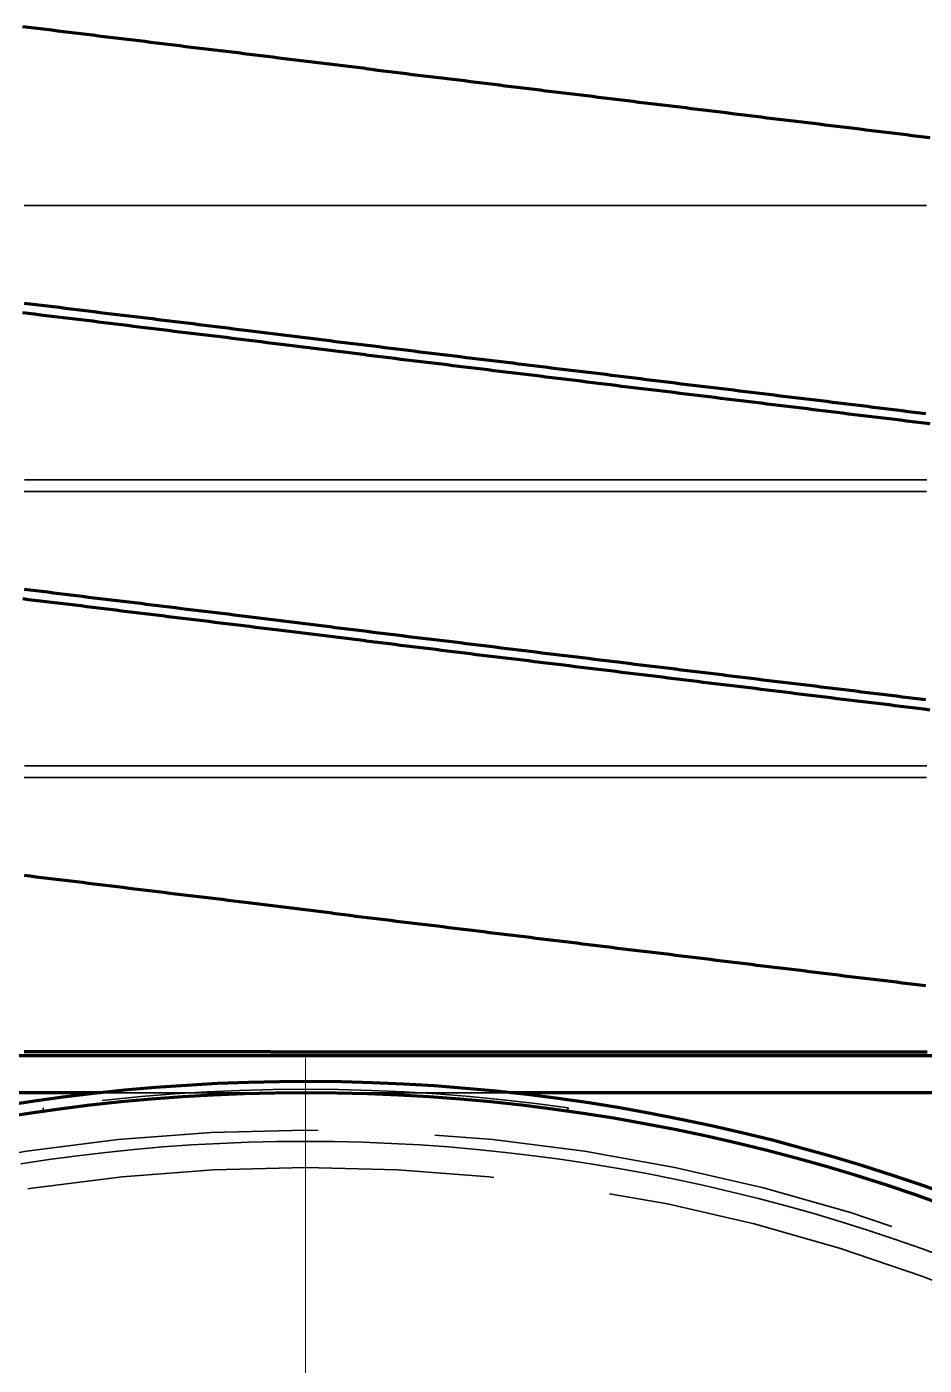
# Model space of a CAD drawing. Header units: millimetres. Extents: x 0 to 2382, y 0 to 420.
# Drawn here: x 159.41 to 167.08, y 153.54 to 165.01 of the extents above; entities that cross this region are included whole.
import ezdxf

# ---------------------------------------------------------------- set-up
doc = ezdxf.new("R2010")
doc.units = ezdxf.units.MM
doc.linetypes.add('IRAM-E-TRAZOS', pattern=[5, 4, -1])
doc.linetypes.add('IRAM-F-TRAZO-PUNTO', pattern=[20, 15, -2, 1, -2])
for name, color, linetype, lineweight in [('01-VISIBLE', 7, 'CONTINUOUS', 70), ('02-OCULTA', 4, 'IRAM-E-TRAZOS', 35), ('03-EJE', 1, 'IRAM-F-TRAZO-PUNTO', 18)]:
    doc.layers.add(name, color=color, linetype=linetype, lineweight=lineweight)

msp = doc.modelspace()

# ---------------------------------------------------------------- linework, layer by layer
at = {"layer": '01-VISIBLE'}
for p, q in [((162.306, 164.649), (161.561, 164.74)), ((162.021, 162.316), (161.276, 162.407)), ((162.306, 162.199), (161.561, 162.29)), ((162.021, 159.866), (161.276, 159.957)), ((162.306, 159.749), (161.561, 159.84)), ((162.021, 157.416), (161.276, 157.507)), ((153.411, 156.198), (170.171, 156.198)), ((153.411, 156.198), (170.171, 156.198)), ((161.49, 156.228), (162.092, 156.228)), ((160.036, 155.878), (153.091, 155.878)), ((170.491, 155.878), (163.546, 155.878))]:
    msp.add_line(p, q, dxfattribs=at)
for points in [[(161.561, 164.74), (161.511, 164.746), (161.461, 164.752), (161.412, 164.758), (161.362, 164.764), (161.312, 164.77), (161.262, 164.776), (161.213, 164.783), (161.163, 164.789), (161.113, 164.795), (161.063, 164.801), (161.014, 164.807), (160.964, 164.813), (160.914, 164.819), (160.864, 164.825), (160.814, 164.831), (160.765, 164.837), (160.715, 164.843), (160.665, 164.849), (160.615, 164.855), (160.566, 164.862), (160.516, 164.868), (160.466, 164.874), (160.416, 164.88), (160.367, 164.886), (160.317, 164.892), (160.267, 164.898), (160.217, 164.904), (160.168, 164.91), (160.118, 164.916), (160.068, 164.922), (160.018, 164.928), (159.969, 164.935), (159.919, 164.941), (159.869, 164.947), (159.819, 164.953), (159.77, 164.959), (159.72, 164.965), (159.67, 164.971), (159.62, 164.977), (159.571, 164.983), (159.521, 164.989), (159.471, 164.995), (159.421, 165.001), (159.372, 165.007)], [(162.306, 164.649), (162.356, 164.643), (162.405, 164.637), (162.455, 164.631), (162.505, 164.625), (162.555, 164.619), (162.604, 164.612), (162.654, 164.606), (162.704, 164.6), (162.754, 164.594), (162.803, 164.588), (162.853, 164.582), (162.903, 164.576), (162.953, 164.57), (163.002, 164.564), (163.052, 164.558), (163.102, 164.552), (163.152, 164.546), (163.202, 164.539), (163.251, 164.533), (163.301, 164.527), (163.351, 164.521), (163.401, 164.515), (163.45, 164.509), (163.5, 164.503), (163.55, 164.497), (163.6, 164.491), (163.649, 164.485), (163.699, 164.479), (163.749, 164.473), (163.799, 164.467), (163.848, 164.46), (163.898, 164.454), (163.948, 164.448), (163.998, 164.442), (164.047, 164.436), (164.097, 164.43), (164.147, 164.424), (164.197, 164.418), (164.246, 164.412), (164.296, 164.406), (164.346, 164.4), (164.396, 164.394), (164.445, 164.388), (164.495, 164.381), (164.545, 164.375), (164.595, 164.369), (164.644, 164.363), (164.694, 164.357), (164.744, 164.351), (164.794, 164.345), (164.843, 164.339), (164.893, 164.333), (164.943, 164.327), (164.993, 164.321), (165.042, 164.315), (165.092, 164.308), (165.142, 164.302), (165.192, 164.296), (165.241, 164.29), (165.291, 164.284), (165.341, 164.278), (165.391, 164.272), (165.44, 164.266), (165.49, 164.26), (165.54, 164.254), (165.59, 164.248), (165.639, 164.242), (165.689, 164.236), (165.739, 164.229), (165.789, 164.223), (165.839, 164.217), (165.888, 164.211), (165.938, 164.205), (165.988, 164.199), (166.038, 164.193), (166.087, 164.187), (166.137, 164.181), (166.187, 164.175), (166.237, 164.169), (166.286, 164.163), (166.336, 164.156), (166.386, 164.15), (166.436, 164.144), (166.485, 164.138), (166.535, 164.132), (166.585, 164.126), (166.635, 164.12), (166.684, 164.114), (166.734, 164.108), (166.784, 164.102), (166.834, 164.096), (166.883, 164.09), (166.933, 164.084), (166.983, 164.077), (167.033, 164.071), (167.082, 164.065), (167.132, 164.059)], [(161.561, 162.29), (161.511, 162.296), (161.461, 162.302), (161.412, 162.308), (161.362, 162.314), (161.312, 162.32), (161.262, 162.326), (161.213, 162.333), (161.163, 162.339), (161.113, 162.345), (161.063, 162.351), (161.014, 162.357), (160.964, 162.363), (160.914, 162.369), (160.864, 162.375), (160.814, 162.381), (160.765, 162.387), (160.715, 162.393), (160.665, 162.399), (160.615, 162.405), (160.566, 162.412), (160.516, 162.418), (160.466, 162.424), (160.416, 162.43), (160.367, 162.436), (160.317, 162.442), (160.267, 162.448), (160.217, 162.454), (160.168, 162.46), (160.118, 162.466), (160.068, 162.472), (160.018, 162.478), (159.969, 162.485), (159.919, 162.491), (159.869, 162.497), (159.819, 162.503), (159.77, 162.509), (159.72, 162.515), (159.67, 162.521), (159.62, 162.527), (159.571, 162.533), (159.521, 162.539), (159.471, 162.545), (159.421, 162.551), (159.372, 162.557)], [(161.276, 162.407), (161.226, 162.413), (161.176, 162.419), (161.127, 162.426), (161.077, 162.432), (161.027, 162.438), (160.977, 162.444), (160.928, 162.45), (160.878, 162.456), (160.828, 162.462), (160.778, 162.468), (160.728, 162.474), (160.679, 162.48), (160.629, 162.486), (160.579, 162.492), (160.529, 162.499), (160.48, 162.505), (160.43, 162.511), (160.38, 162.517), (160.33, 162.523), (160.281, 162.529), (160.231, 162.535), (160.181, 162.541), (160.131, 162.547), (160.082, 162.553), (160.032, 162.559), (159.982, 162.565), (159.932, 162.571), (159.883, 162.578), (159.833, 162.584), (159.783, 162.59), (159.733, 162.596), (159.684, 162.602), (159.634, 162.608), (159.584, 162.614), (159.534, 162.62), (159.485, 162.626), (159.435, 162.632), (159.385, 162.638)], [(162.021, 162.316), (162.071, 162.31), (162.12, 162.304), (162.17, 162.298), (162.22, 162.292), (162.27, 162.286), (162.319, 162.28), (162.369, 162.274), (162.419, 162.268), (162.469, 162.262), (162.518, 162.255), (162.568, 162.249), (162.618, 162.243), (162.668, 162.237), (162.717, 162.231), (162.767, 162.225), (162.817, 162.219), (162.867, 162.213), (162.916, 162.207), (162.966, 162.201), (163.016, 162.195), (163.066, 162.189), (163.115, 162.183), (163.165, 162.176), (163.215, 162.17), (163.265, 162.164), (163.315, 162.158), (163.364, 162.152), (163.414, 162.146), (163.464, 162.14), (163.514, 162.134), (163.563, 162.128), (163.613, 162.122), (163.663, 162.116), (163.713, 162.11), (163.762, 162.103), (163.812, 162.097), (163.862, 162.091), (163.912, 162.085), (163.961, 162.079), (164.011, 162.073), (164.061, 162.067), (164.111, 162.061), (164.16, 162.055), (164.21, 162.049), (164.26, 162.043), (164.31, 162.037), (164.359, 162.031), (164.409, 162.024), (164.459, 162.018), (164.509, 162.012), (164.558, 162.006), (164.608, 162), (164.658, 161.994), (164.708, 161.988), (164.757, 161.982), (164.807, 161.976), (164.857, 161.97), (164.907, 161.964), (164.956, 161.958), (165.006, 161.951), (165.056, 161.945), (165.106, 161.939), (165.155, 161.933), (165.205, 161.927), (165.255, 161.921), (165.305, 161.915), (165.354, 161.909), (165.404, 161.903), (165.454, 161.897), (165.504, 161.891), (165.553, 161.885), (165.603, 161.879), (165.653, 161.872), (165.703, 161.866), (165.752, 161.86), (165.802, 161.854), (165.852, 161.848), (165.902, 161.842), (165.952, 161.836), (166.001, 161.83), (166.051, 161.824), (166.101, 161.818), (166.151, 161.812), (166.2, 161.806), (166.25, 161.8), (166.3, 161.793), (166.35, 161.787), (166.399, 161.781), (166.449, 161.775), (166.499, 161.769), (166.549, 161.763), (166.598, 161.757), (166.648, 161.751), (166.698, 161.745), (166.748, 161.739), (166.797, 161.733), (166.847, 161.727), (166.897, 161.72), (166.947, 161.714), (166.996, 161.708), (167.046, 161.702), (167.096, 161.696)], [(162.306, 162.199), (162.356, 162.193), (162.405, 162.187), (162.455, 162.181), (162.505, 162.175), (162.555, 162.169), (162.604, 162.162), (162.654, 162.156), (162.704, 162.15), (162.754, 162.144), (162.803, 162.138), (162.853, 162.132), (162.903, 162.126), (162.953, 162.12), (163.002, 162.114), (163.052, 162.108), (163.102, 162.102), (163.152, 162.096), (163.202, 162.089), (163.251, 162.083), (163.301, 162.077), (163.351, 162.071), (163.401, 162.065), (163.45, 162.059), (163.5, 162.053), (163.55, 162.047), (163.6, 162.041), (163.649, 162.035), (163.699, 162.029), (163.749, 162.023), (163.799, 162.017), (163.848, 162.01), (163.898, 162.004), (163.948, 161.998), (163.998, 161.992), (164.047, 161.986), (164.097, 161.98), (164.147, 161.974), (164.197, 161.968), (164.246, 161.962), (164.296, 161.956), (164.346, 161.95), (164.396, 161.944), (164.445, 161.938), (164.495, 161.931), (164.545, 161.925), (164.595, 161.919), (164.644, 161.913), (164.694, 161.907), (164.744, 161.901), (164.794, 161.895), (164.843, 161.889), (164.893, 161.883), (164.943, 161.877), (164.993, 161.871), (165.042, 161.865), (165.092, 161.858), (165.142, 161.852), (165.192, 161.846), (165.241, 161.84), (165.291, 161.834), (165.341, 161.828), (165.391, 161.822), (165.44, 161.816), (165.49, 161.81), (165.54, 161.804), (165.59, 161.798), (165.639, 161.792), (165.689, 161.786), (165.739, 161.779), (165.789, 161.773), (165.839, 161.767), (165.888, 161.761), (165.938, 161.755), (165.988, 161.749), (166.038, 161.743), (166.087, 161.737), (166.137, 161.731), (166.187, 161.725), (166.237, 161.719), (166.286, 161.713), (166.336, 161.706), (166.386, 161.7), (166.436, 161.694), (166.485, 161.688), (166.535, 161.682), (166.585, 161.676), (166.635, 161.67), (166.684, 161.664), (166.734, 161.658), (166.784, 161.652), (166.834, 161.646), (166.883, 161.64), (166.933, 161.634), (166.983, 161.627), (167.033, 161.621), (167.082, 161.615), (167.132, 161.609)], [(161.276, 159.957), (161.226, 159.963), (161.176, 159.969), (161.127, 159.976), (161.077, 159.982), (161.027, 159.988), (160.977, 159.994), (160.928, 160), (160.878, 160.006), (160.828, 160.012), (160.778, 160.018), (160.728, 160.024), (160.679, 160.03), (160.629, 160.036), (160.579, 160.042), (160.529, 160.049), (160.48, 160.055), (160.43, 160.061), (160.38, 160.067), (160.33, 160.073), (160.281, 160.079), (160.231, 160.085), (160.181, 160.091), (160.131, 160.097), (160.082, 160.103), (160.032, 160.109), (159.982, 160.115), (159.932, 160.121), (159.883, 160.128), (159.833, 160.134), (159.783, 160.14), (159.733, 160.146), (159.684, 160.152), (159.634, 160.158), (159.584, 160.164), (159.534, 160.17), (159.485, 160.176), (159.435, 160.182), (159.385, 160.188)], [(161.561, 159.84), (161.511, 159.846), (161.461, 159.852), (161.412, 159.858), (161.362, 159.864), (161.312, 159.87), (161.262, 159.876), (161.213, 159.883), (161.163, 159.889), (161.113, 159.895), (161.063, 159.901), (161.014, 159.907), (160.964, 159.913), (160.914, 159.919), (160.864, 159.925), (160.814, 159.931), (160.765, 159.937), (160.715, 159.943), (160.665, 159.949), (160.615, 159.955), (160.566, 159.962), (160.516, 159.968), (160.466, 159.974), (160.416, 159.98), (160.367, 159.986), (160.317, 159.992), (160.267, 159.998), (160.217, 160.004), (160.168, 160.01), (160.118, 160.016), (160.068, 160.022), (160.018, 160.028), (159.969, 160.035), (159.919, 160.041), (159.869, 160.047), (159.819, 160.053), (159.77, 160.059), (159.72, 160.065), (159.67, 160.071), (159.62, 160.077), (159.571, 160.083), (159.521, 160.089), (159.471, 160.095), (159.421, 160.101), (159.372, 160.107)], [(162.021, 159.866), (162.071, 159.86), (162.12, 159.854), (162.17, 159.848), (162.22, 159.842), (162.27, 159.836), (162.319, 159.83), (162.369, 159.824), (162.419, 159.818), (162.469, 159.812), (162.518, 159.805), (162.568, 159.799), (162.618, 159.793), (162.668, 159.787), (162.717, 159.781), (162.767, 159.775), (162.817, 159.769), (162.867, 159.763), (162.916, 159.757), (162.966, 159.751), (163.016, 159.745), (163.066, 159.739), (163.115, 159.733), (163.165, 159.726), (163.215, 159.72), (163.265, 159.714), (163.315, 159.708), (163.364, 159.702), (163.414, 159.696), (163.464, 159.69), (163.514, 159.684), (163.563, 159.678), (163.613, 159.672), (163.663, 159.666), (163.713, 159.66), (163.762, 159.653), (163.812, 159.647), (163.862, 159.641), (163.912, 159.635), (163.961, 159.629), (164.011, 159.623), (164.061, 159.617), (164.111, 159.611), (164.16, 159.605), (164.21, 159.599), (164.26, 159.593), (164.31, 159.587), (164.359, 159.581), (164.409, 159.574), (164.459, 159.568), (164.509, 159.562), (164.558, 159.556), (164.608, 159.55), (164.658, 159.544), (164.708, 159.538), (164.757, 159.532), (164.807, 159.526), (164.857, 159.52), (164.907, 159.514), (164.956, 159.508), (165.006, 159.501), (165.056, 159.495), (165.106, 159.489), (165.155, 159.483), (165.205, 159.477), (165.255, 159.471), (165.305, 159.465), (165.354, 159.459), (165.404, 159.453), (165.454, 159.447), (165.504, 159.441), (165.553, 159.435), (165.603, 159.429), (165.653, 159.422), (165.703, 159.416), (165.752, 159.41), (165.802, 159.404), (165.852, 159.398), (165.902, 159.392), (165.952, 159.386), (166.001, 159.38), (166.051, 159.374), (166.101, 159.368), (166.151, 159.362), (166.2, 159.356), (166.25, 159.35), (166.3, 159.343), (166.35, 159.337), (166.399, 159.331), (166.449, 159.325), (166.499, 159.319), (166.549, 159.313), (166.598, 159.307), (166.648, 159.301), (166.698, 159.295), (166.748, 159.289), (166.797, 159.283), (166.847, 159.277), (166.897, 159.27), (166.947, 159.264), (166.996, 159.258), (167.046, 159.252), (167.096, 159.246)], [(162.306, 159.749), (162.356, 159.743), (162.405, 159.737), (162.455, 159.731), (162.505, 159.725), (162.555, 159.719), (162.604, 159.712), (162.654, 159.706), (162.704, 159.7), (162.754, 159.694), (162.803, 159.688), (162.853, 159.682), (162.903, 159.676), (162.953, 159.67), (163.002, 159.664), (163.052, 159.658), (163.102, 159.652), (163.152, 159.646), (163.202, 159.639), (163.251, 159.633), (163.301, 159.627), (163.351, 159.621), (163.401, 159.615), (163.45, 159.609), (163.5, 159.603), (163.55, 159.597), (163.6, 159.591), (163.649, 159.585), (163.699, 159.579), (163.749, 159.573), (163.799, 159.567), (163.848, 159.56), (163.898, 159.554), (163.948, 159.548), (163.998, 159.542), (164.047, 159.536), (164.097, 159.53), (164.147, 159.524), (164.197, 159.518), (164.246, 159.512), (164.296, 159.506), (164.346, 159.5), (164.396, 159.494), (164.445, 159.488), (164.495, 159.481), (164.545, 159.475), (164.595, 159.469), (164.644, 159.463), (164.694, 159.457), (164.744, 159.451), (164.794, 159.445), (164.843, 159.439), (164.893, 159.433), (164.943, 159.427), (164.993, 159.421), (165.042, 159.415), (165.092, 159.408), (165.142, 159.402), (165.192, 159.396), (165.241, 159.39), (165.291, 159.384), (165.341, 159.378), (165.391, 159.372), (165.44, 159.366), (165.49, 159.36), (165.54, 159.354), (165.59, 159.348), (165.639, 159.342), (165.689, 159.336), (165.739, 159.329), (165.789, 159.323), (165.839, 159.317), (165.888, 159.311), (165.938, 159.305), (165.988, 159.299), (166.038, 159.293), (166.087, 159.287), (166.137, 159.281), (166.187, 159.275), (166.237, 159.269), (166.286, 159.263), (166.336, 159.256), (166.386, 159.25), (166.436, 159.244), (166.485, 159.238), (166.535, 159.232), (166.585, 159.226), (166.635, 159.22), (166.684, 159.214), (166.734, 159.208), (166.784, 159.202), (166.834, 159.196), (166.883, 159.19), (166.933, 159.184), (166.983, 159.177), (167.033, 159.171), (167.082, 159.165), (167.132, 159.159)], [(161.276, 157.507), (161.226, 157.513), (161.176, 157.519), (161.127, 157.526), (161.077, 157.532), (161.027, 157.538), (160.977, 157.544), (160.928, 157.55), (160.878, 157.556), (160.828, 157.562), (160.778, 157.568), (160.728, 157.574), (160.679, 157.58), (160.629, 157.586), (160.579, 157.592), (160.529, 157.599), (160.48, 157.605), (160.43, 157.611), (160.38, 157.617), (160.33, 157.623), (160.281, 157.629), (160.231, 157.635), (160.181, 157.641), (160.131, 157.647), (160.082, 157.653), (160.032, 157.659), (159.982, 157.665), (159.932, 157.671), (159.883, 157.678), (159.833, 157.684), (159.783, 157.69), (159.733, 157.696), (159.684, 157.702), (159.634, 157.708), (159.584, 157.714), (159.534, 157.72), (159.485, 157.726), (159.435, 157.732), (159.385, 157.738)], [(162.021, 157.416), (162.071, 157.41), (162.12, 157.404), (162.17, 157.398), (162.22, 157.392), (162.27, 157.386), (162.319, 157.38), (162.369, 157.374), (162.419, 157.368), (162.469, 157.362), (162.518, 157.355), (162.568, 157.349), (162.618, 157.343), (162.668, 157.337), (162.717, 157.331), (162.767, 157.325), (162.817, 157.319), (162.867, 157.313), (162.916, 157.307), (162.966, 157.301), (163.016, 157.295), (163.066, 157.289), (163.115, 157.283), (163.165, 157.276), (163.215, 157.27), (163.265, 157.264), (163.315, 157.258), (163.364, 157.252), (163.414, 157.246), (163.464, 157.24), (163.514, 157.234), (163.563, 157.228), (163.613, 157.222), (163.663, 157.216), (163.713, 157.21), (163.762, 157.203), (163.812, 157.197), (163.862, 157.191), (163.912, 157.185), (163.961, 157.179), (164.011, 157.173), (164.061, 157.167), (164.111, 157.161), (164.16, 157.155), (164.21, 157.149), (164.26, 157.143), (164.31, 157.137), (164.359, 157.131), (164.409, 157.124), (164.459, 157.118), (164.509, 157.112), (164.558, 157.106), (164.608, 157.1), (164.658, 157.094), (164.708, 157.088), (164.757, 157.082), (164.807, 157.076), (164.857, 157.07), (164.907, 157.064), (164.956, 157.058), (165.006, 157.051), (165.056, 157.045), (165.106, 157.039), (165.155, 157.033), (165.205, 157.027), (165.255, 157.021), (165.305, 157.015), (165.354, 157.009), (165.404, 157.003), (165.454, 156.997), (165.504, 156.991), (165.553, 156.985), (165.603, 156.979), (165.653, 156.972), (165.703, 156.966), (165.752, 156.96), (165.802, 156.954), (165.852, 156.948), (165.902, 156.942), (165.952, 156.936), (166.001, 156.93), (166.051, 156.924), (166.101, 156.918), (166.151, 156.912), (166.2, 156.906), (166.25, 156.9), (166.3, 156.893), (166.35, 156.887), (166.399, 156.881), (166.449, 156.875), (166.499, 156.869), (166.549, 156.863), (166.598, 156.857), (166.648, 156.851), (166.698, 156.845), (166.748, 156.839), (166.797, 156.833), (166.847, 156.827), (166.897, 156.82), (166.947, 156.814), (166.996, 156.808), (167.046, 156.802), (167.096, 156.796)], [(161.49, 156.228), (161.44, 156.228), (161.39, 156.228), (161.34, 156.228), (161.289, 156.228), (161.239, 156.228), (161.189, 156.228), (161.139, 156.228), (161.089, 156.228), (161.038, 156.228), (160.988, 156.228), (160.938, 156.228), (160.888, 156.228), (160.838, 156.228), (160.788, 156.228), (160.737, 156.228), (160.687, 156.228), (160.637, 156.228), (160.587, 156.228), (160.537, 156.228), (160.486, 156.228), (160.436, 156.228), (160.386, 156.228), (160.336, 156.228), (160.286, 156.228), (160.236, 156.228), (160.185, 156.228), (160.135, 156.228), (160.085, 156.228), (160.035, 156.228), (159.985, 156.228), (159.934, 156.228), (159.884, 156.228), (159.834, 156.228), (159.784, 156.228), (159.734, 156.228), (159.684, 156.228), (159.633, 156.228), (159.583, 156.228), (159.533, 156.228), (159.483, 156.228), (159.433, 156.228), (159.382, 156.228)], [(162.092, 156.228), (162.142, 156.228), (162.192, 156.228), (162.242, 156.228), (162.292, 156.228), (162.343, 156.228), (162.393, 156.228), (162.443, 156.228), (162.493, 156.228), (162.543, 156.228), (162.593, 156.228), (162.644, 156.228), (162.694, 156.228), (162.744, 156.228), (162.794, 156.228), (162.844, 156.228), (162.895, 156.228), (162.945, 156.228), (162.995, 156.228), (163.045, 156.228), (163.095, 156.228), (163.145, 156.228), (163.196, 156.228), (163.246, 156.228), (163.296, 156.228), (163.346, 156.228), (163.396, 156.228), (163.447, 156.228), (163.497, 156.228), (163.547, 156.228), (163.597, 156.228), (163.647, 156.228), (163.697, 156.228), (163.748, 156.228), (163.798, 156.228), (163.848, 156.228), (163.898, 156.228), (163.948, 156.228), (163.999, 156.228), (164.049, 156.228), (164.099, 156.228), (164.149, 156.228), (164.199, 156.228), (164.249, 156.228), (164.3, 156.228), (164.35, 156.228), (164.4, 156.228), (164.45, 156.228), (164.5, 156.228), (164.551, 156.228), (164.601, 156.228), (164.651, 156.228), (164.701, 156.228), (164.751, 156.228), (164.801, 156.228), (164.852, 156.228), (164.902, 156.228), (164.952, 156.228), (165.002, 156.228), (165.052, 156.228), (165.103, 156.228), (165.153, 156.228), (165.203, 156.228), (165.253, 156.228), (165.303, 156.228), (165.353, 156.228), (165.404, 156.228), (165.454, 156.228), (165.504, 156.228), (165.554, 156.228), (165.604, 156.228), (165.654, 156.228), (165.705, 156.228), (165.755, 156.228), (165.805, 156.228), (165.855, 156.228), (165.905, 156.228), (165.956, 156.228), (166.006, 156.228), (166.056, 156.228), (166.106, 156.228), (166.156, 156.228), (166.206, 156.228), (166.257, 156.228), (166.307, 156.228), (166.357, 156.228), (166.407, 156.228), (166.457, 156.228), (166.508, 156.228), (166.558, 156.228), (166.608, 156.228), (166.658, 156.228), (166.708, 156.228), (166.758, 156.228), (166.809, 156.228), (166.859, 156.228), (166.909, 156.228), (166.959, 156.228), (167.009, 156.228), (167.06, 156.228), (167.11, 156.228)]]:
    msp.add_lwpolyline(points, dxfattribs=at)
for radius, end in [(16.096, 122.326), (16, 122.5153)]:
    msp.add_arc((161.791, 139.878), radius, 0, end, dxfattribs=at)
at = {"layer": '02-OCULTA'}
for p, q in [((161.49, 163.478), (162.092, 163.478)), ((161.49, 161.128), (162.092, 161.128)), ((161.49, 161.028), (162.092, 161.028)), ((161.49, 158.678), (162.092, 158.678)), ((161.49, 158.578), (162.092, 158.578)), ((153.411, 156.198), (170.171, 156.198)), ((153.411, 156.198), (170.171, 156.198)), ((153.091, 155.878), (170.491, 155.878)), ((170.491, 155.878), (153.091, 155.878)), ((153.091, 155.878), (170.491, 155.878)), ((163.546, 155.878), (160.036, 155.878)), ((159.548, 155.72), (159.544, 155.75)), ((159.548, 155.72), (159.544, 155.75)), ((164.033, 155.72), (164.038, 155.75)), ((164.033, 155.72), (164.038, 155.75))]:
    msp.add_line(p, q, dxfattribs=at)
for points in [[(161.49, 163.478), (161.44, 163.478), (161.39, 163.478), (161.34, 163.478), (161.289, 163.478), (161.239, 163.478), (161.189, 163.478), (161.139, 163.478), (161.089, 163.478), (161.039, 163.478), (160.989, 163.478), (160.938, 163.478), (160.888, 163.478), (160.838, 163.478), (160.788, 163.478), (160.738, 163.478), (160.688, 163.478), (160.637, 163.478), (160.587, 163.478), (160.537, 163.478), (160.487, 163.478), (160.437, 163.478), (160.387, 163.478), (160.337, 163.478), (160.286, 163.478), (160.236, 163.478), (160.186, 163.478), (160.136, 163.478), (160.086, 163.478), (160.036, 163.478), (159.986, 163.478), (159.935, 163.478), (159.885, 163.478), (159.835, 163.478), (159.785, 163.478), (159.735, 163.478), (159.685, 163.478), (159.634, 163.478), (159.584, 163.478), (159.534, 163.478), (159.484, 163.478), (159.434, 163.478), (159.384, 163.478)], [(162.092, 163.478), (162.142, 163.478), (162.192, 163.478), (162.242, 163.478), (162.292, 163.478), (162.342, 163.478), (162.392, 163.478), (162.442, 163.478), (162.493, 163.478), (162.543, 163.478), (162.593, 163.478), (162.643, 163.478), (162.693, 163.478), (162.743, 163.478), (162.793, 163.478), (162.843, 163.478), (162.894, 163.478), (162.944, 163.478), (162.994, 163.478), (163.044, 163.478), (163.094, 163.478), (163.144, 163.478), (163.194, 163.478), (163.244, 163.478), (163.295, 163.478), (163.345, 163.478), (163.395, 163.478), (163.445, 163.478), (163.495, 163.478), (163.545, 163.478), (163.595, 163.478), (163.645, 163.478), (163.696, 163.478), (163.746, 163.478), (163.796, 163.478), (163.846, 163.478), (163.896, 163.478), (163.946, 163.478), (163.996, 163.478), (164.046, 163.478), (164.097, 163.478), (164.147, 163.478), (164.197, 163.478), (164.247, 163.478), (164.297, 163.478), (164.347, 163.478), (164.397, 163.478), (164.447, 163.478), (164.498, 163.478), (164.548, 163.478), (164.598, 163.478), (164.648, 163.478), (164.698, 163.478), (164.748, 163.478), (164.798, 163.478), (164.848, 163.478), (164.899, 163.478), (164.949, 163.478), (164.999, 163.478), (165.049, 163.478), (165.099, 163.478), (165.149, 163.478), (165.199, 163.478), (165.249, 163.478), (165.3, 163.478), (165.35, 163.478), (165.4, 163.478), (165.45, 163.478), (165.5, 163.478), (165.55, 163.478), (165.6, 163.478), (165.65, 163.478), (165.701, 163.478), (165.751, 163.478), (165.801, 163.478), (165.851, 163.478), (165.901, 163.478), (165.951, 163.478), (166.001, 163.478), (166.051, 163.478), (166.102, 163.478), (166.152, 163.478), (166.202, 163.478), (166.252, 163.478), (166.302, 163.478), (166.352, 163.478), (166.402, 163.478), (166.452, 163.478), (166.503, 163.478), (166.553, 163.478), (166.603, 163.478), (166.653, 163.478), (166.703, 163.478), (166.753, 163.478), (166.803, 163.478), (166.853, 163.478), (166.904, 163.478), (166.954, 163.478), (167.004, 163.478), (167.054, 163.478), (167.104, 163.478)], [(161.49, 161.128), (161.44, 161.128), (161.39, 161.128), (161.34, 161.128), (161.29, 161.128), (161.239, 161.128), (161.189, 161.128), (161.139, 161.128), (161.089, 161.128), (161.039, 161.128), (160.989, 161.128), (160.939, 161.128), (160.889, 161.128), (160.838, 161.128), (160.788, 161.128), (160.738, 161.128), (160.688, 161.128), (160.638, 161.128), (160.588, 161.128), (160.538, 161.128), (160.488, 161.128), (160.437, 161.128), (160.387, 161.128), (160.337, 161.128), (160.287, 161.128), (160.237, 161.128), (160.187, 161.128), (160.137, 161.128), (160.087, 161.128), (160.036, 161.128), (159.986, 161.128), (159.936, 161.128), (159.886, 161.128), (159.836, 161.128), (159.786, 161.128), (159.736, 161.128), (159.686, 161.128), (159.635, 161.128), (159.585, 161.128), (159.535, 161.128), (159.485, 161.128), (159.435, 161.128), (159.385, 161.128)], [(162.092, 161.128), (162.142, 161.128), (162.192, 161.128), (162.242, 161.128), (162.292, 161.128), (162.342, 161.128), (162.393, 161.128), (162.443, 161.128), (162.493, 161.128), (162.543, 161.128), (162.593, 161.128), (162.643, 161.128), (162.693, 161.128), (162.744, 161.128), (162.794, 161.128), (162.844, 161.128), (162.894, 161.128), (162.944, 161.128), (162.994, 161.128), (163.045, 161.128), (163.095, 161.128), (163.145, 161.128), (163.195, 161.128), (163.245, 161.128), (163.295, 161.128), (163.345, 161.128), (163.396, 161.128), (163.446, 161.128), (163.496, 161.128), (163.546, 161.128), (163.596, 161.128), (163.646, 161.128), (163.697, 161.128), (163.747, 161.128), (163.797, 161.128), (163.847, 161.128), (163.897, 161.128), (163.947, 161.128), (163.997, 161.128), (164.048, 161.128), (164.098, 161.128), (164.148, 161.128), (164.198, 161.128), (164.248, 161.128), (164.298, 161.128), (164.348, 161.128), (164.399, 161.128), (164.449, 161.128), (164.499, 161.128), (164.549, 161.128), (164.599, 161.128), (164.649, 161.128), (164.7, 161.128), (164.75, 161.128), (164.8, 161.128), (164.85, 161.128), (164.9, 161.128), (164.95, 161.128), (165, 161.128), (165.051, 161.128), (165.101, 161.128), (165.151, 161.128), (165.201, 161.128), (165.251, 161.128), (165.301, 161.128), (165.352, 161.128), (165.402, 161.128), (165.452, 161.128), (165.502, 161.128), (165.552, 161.128), (165.602, 161.128), (165.652, 161.128), (165.703, 161.128), (165.753, 161.128), (165.803, 161.128), (165.853, 161.128), (165.903, 161.128), (165.953, 161.128), (166.004, 161.128), (166.054, 161.128), (166.104, 161.128), (166.154, 161.128), (166.204, 161.128), (166.254, 161.128), (166.304, 161.128), (166.355, 161.128), (166.405, 161.128), (166.455, 161.128), (166.505, 161.128), (166.555, 161.128), (166.605, 161.128), (166.656, 161.128), (166.706, 161.128), (166.756, 161.128), (166.806, 161.128), (166.856, 161.128), (166.906, 161.128), (166.956, 161.128), (167.007, 161.128), (167.057, 161.128), (167.107, 161.128)], [(161.49, 161.028), (161.44, 161.028), (161.39, 161.028), (161.34, 161.028), (161.289, 161.028), (161.239, 161.028), (161.189, 161.028), (161.139, 161.028), (161.089, 161.028), (161.039, 161.028), (160.989, 161.028), (160.938, 161.028), (160.888, 161.028), (160.838, 161.028), (160.788, 161.028), (160.738, 161.028), (160.688, 161.028), (160.637, 161.028), (160.587, 161.028), (160.537, 161.028), (160.487, 161.028), (160.437, 161.028), (160.387, 161.028), (160.337, 161.028), (160.286, 161.028), (160.236, 161.028), (160.186, 161.028), (160.136, 161.028), (160.086, 161.028), (160.036, 161.028), (159.986, 161.028), (159.935, 161.028), (159.885, 161.028), (159.835, 161.028), (159.785, 161.028), (159.735, 161.028), (159.685, 161.028), (159.634, 161.028), (159.584, 161.028), (159.534, 161.028), (159.484, 161.028), (159.434, 161.028), (159.384, 161.028)], [(162.092, 161.028), (162.142, 161.028), (162.192, 161.028), (162.242, 161.028), (162.292, 161.028), (162.342, 161.028), (162.392, 161.028), (162.442, 161.028), (162.493, 161.028), (162.543, 161.028), (162.593, 161.028), (162.643, 161.028), (162.693, 161.028), (162.743, 161.028), (162.793, 161.028), (162.843, 161.028), (162.894, 161.028), (162.944, 161.028), (162.994, 161.028), (163.044, 161.028), (163.094, 161.028), (163.144, 161.028), (163.194, 161.028), (163.244, 161.028), (163.295, 161.028), (163.345, 161.028), (163.395, 161.028), (163.445, 161.028), (163.495, 161.028), (163.545, 161.028), (163.595, 161.028), (163.645, 161.028), (163.696, 161.028), (163.746, 161.028), (163.796, 161.028), (163.846, 161.028), (163.896, 161.028), (163.946, 161.028), (163.996, 161.028), (164.046, 161.028), (164.097, 161.028), (164.147, 161.028), (164.197, 161.028), (164.247, 161.028), (164.297, 161.028), (164.347, 161.028), (164.397, 161.028), (164.447, 161.028), (164.498, 161.028), (164.548, 161.028), (164.598, 161.028), (164.648, 161.028), (164.698, 161.028), (164.748, 161.028), (164.798, 161.028), (164.848, 161.028), (164.899, 161.028), (164.949, 161.028), (164.999, 161.028), (165.049, 161.028), (165.099, 161.028), (165.149, 161.028), (165.199, 161.028), (165.249, 161.028), (165.3, 161.028), (165.35, 161.028), (165.4, 161.028), (165.45, 161.028), (165.5, 161.028), (165.55, 161.028), (165.6, 161.028), (165.65, 161.028), (165.701, 161.028), (165.751, 161.028), (165.801, 161.028), (165.851, 161.028), (165.901, 161.028), (165.951, 161.028), (166.001, 161.028), (166.051, 161.028), (166.102, 161.028), (166.152, 161.028), (166.202, 161.028), (166.252, 161.028), (166.302, 161.028), (166.352, 161.028), (166.402, 161.028), (166.452, 161.028), (166.503, 161.028), (166.553, 161.028), (166.603, 161.028), (166.653, 161.028), (166.703, 161.028), (166.753, 161.028), (166.803, 161.028), (166.853, 161.028), (166.904, 161.028), (166.954, 161.028), (167.004, 161.028), (167.054, 161.028), (167.104, 161.028)], [(161.49, 158.678), (161.44, 158.678), (161.39, 158.678), (161.34, 158.678), (161.29, 158.678), (161.239, 158.678), (161.189, 158.678), (161.139, 158.678), (161.089, 158.678), (161.039, 158.678), (160.989, 158.678), (160.939, 158.678), (160.889, 158.678), (160.838, 158.678), (160.788, 158.678), (160.738, 158.678), (160.688, 158.678), (160.638, 158.678), (160.588, 158.678), (160.538, 158.678), (160.488, 158.678), (160.437, 158.678), (160.387, 158.678), (160.337, 158.678), (160.287, 158.678), (160.237, 158.678), (160.187, 158.678), (160.137, 158.678), (160.087, 158.678), (160.036, 158.678), (159.986, 158.678), (159.936, 158.678), (159.886, 158.678), (159.836, 158.678), (159.786, 158.678), (159.736, 158.678), (159.686, 158.678), (159.635, 158.678), (159.585, 158.678), (159.535, 158.678), (159.485, 158.678), (159.435, 158.678), (159.385, 158.678)], [(162.092, 158.678), (162.142, 158.678), (162.192, 158.678), (162.242, 158.678), (162.292, 158.678), (162.342, 158.678), (162.393, 158.678), (162.443, 158.678), (162.493, 158.678), (162.543, 158.678), (162.593, 158.678), (162.643, 158.678), (162.693, 158.678), (162.744, 158.678), (162.794, 158.678), (162.844, 158.678), (162.894, 158.678), (162.944, 158.678), (162.994, 158.678), (163.045, 158.678), (163.095, 158.678), (163.145, 158.678), (163.195, 158.678), (163.245, 158.678), (163.295, 158.678), (163.345, 158.678), (163.396, 158.678), (163.446, 158.678), (163.496, 158.678), (163.546, 158.678), (163.596, 158.678), (163.646, 158.678), (163.697, 158.678), (163.747, 158.678), (163.797, 158.678), (163.847, 158.678), (163.897, 158.678), (163.947, 158.678), (163.997, 158.678), (164.048, 158.678), (164.098, 158.678), (164.148, 158.678), (164.198, 158.678), (164.248, 158.678), (164.298, 158.678), (164.348, 158.678), (164.399, 158.678), (164.449, 158.678), (164.499, 158.678), (164.549, 158.678), (164.599, 158.678), (164.649, 158.678), (164.7, 158.678), (164.75, 158.678), (164.8, 158.678), (164.85, 158.678), (164.9, 158.678), (164.95, 158.678), (165, 158.678), (165.051, 158.678), (165.101, 158.678), (165.151, 158.678), (165.201, 158.678), (165.251, 158.678), (165.301, 158.678), (165.352, 158.678), (165.402, 158.678), (165.452, 158.678), (165.502, 158.678), (165.552, 158.678), (165.602, 158.678), (165.652, 158.678), (165.703, 158.678), (165.753, 158.678), (165.803, 158.678), (165.853, 158.678), (165.903, 158.678), (165.953, 158.678), (166.004, 158.678), (166.054, 158.678), (166.104, 158.678), (166.154, 158.678), (166.204, 158.678), (166.254, 158.678), (166.304, 158.678), (166.355, 158.678), (166.405, 158.678), (166.455, 158.678), (166.505, 158.678), (166.555, 158.678), (166.605, 158.678), (166.656, 158.678), (166.706, 158.678), (166.756, 158.678), (166.806, 158.678), (166.856, 158.678), (166.906, 158.678), (166.956, 158.678), (167.007, 158.678), (167.057, 158.678), (167.107, 158.678)], [(161.49, 158.578), (161.44, 158.578), (161.39, 158.578), (161.34, 158.578), (161.289, 158.578), (161.239, 158.578), (161.189, 158.578), (161.139, 158.578), (161.089, 158.578), (161.039, 158.578), (160.989, 158.578), (160.938, 158.578), (160.888, 158.578), (160.838, 158.578), (160.788, 158.578), (160.738, 158.578), (160.688, 158.578), (160.637, 158.578), (160.587, 158.578), (160.537, 158.578), (160.487, 158.578), (160.437, 158.578), (160.387, 158.578), (160.337, 158.578), (160.286, 158.578), (160.236, 158.578), (160.186, 158.578), (160.136, 158.578), (160.086, 158.578), (160.036, 158.578), (159.986, 158.578), (159.935, 158.578), (159.885, 158.578), (159.835, 158.578), (159.785, 158.578), (159.735, 158.578), (159.685, 158.578), (159.634, 158.578), (159.584, 158.578), (159.534, 158.578), (159.484, 158.578), (159.434, 158.578), (159.384, 158.578)], [(162.092, 158.578), (162.142, 158.578), (162.192, 158.578), (162.242, 158.578), (162.292, 158.578), (162.342, 158.578), (162.392, 158.578), (162.442, 158.578), (162.493, 158.578), (162.543, 158.578), (162.593, 158.578), (162.643, 158.578), (162.693, 158.578), (162.743, 158.578), (162.793, 158.578), (162.843, 158.578), (162.894, 158.578), (162.944, 158.578), (162.994, 158.578), (163.044, 158.578), (163.094, 158.578), (163.144, 158.578), (163.194, 158.578), (163.244, 158.578), (163.295, 158.578), (163.345, 158.578), (163.395, 158.578), (163.445, 158.578), (163.495, 158.578), (163.545, 158.578), (163.595, 158.578), (163.645, 158.578), (163.696, 158.578), (163.746, 158.578), (163.796, 158.578), (163.846, 158.578), (163.896, 158.578), (163.946, 158.578), (163.996, 158.578), (164.046, 158.578), (164.097, 158.578), (164.147, 158.578), (164.197, 158.578), (164.247, 158.578), (164.297, 158.578), (164.347, 158.578), (164.397, 158.578), (164.447, 158.578), (164.498, 158.578), (164.548, 158.578), (164.598, 158.578), (164.648, 158.578), (164.698, 158.578), (164.748, 158.578), (164.798, 158.578), (164.848, 158.578), (164.899, 158.578), (164.949, 158.578), (164.999, 158.578), (165.049, 158.578), (165.099, 158.578), (165.149, 158.578), (165.199, 158.578), (165.249, 158.578), (165.3, 158.578), (165.35, 158.578), (165.4, 158.578), (165.45, 158.578), (165.5, 158.578), (165.55, 158.578), (165.6, 158.578), (165.65, 158.578), (165.701, 158.578), (165.751, 158.578), (165.801, 158.578), (165.851, 158.578), (165.901, 158.578), (165.951, 158.578), (166.001, 158.578), (166.051, 158.578), (166.102, 158.578), (166.152, 158.578), (166.202, 158.578), (166.252, 158.578), (166.302, 158.578), (166.352, 158.578), (166.402, 158.578), (166.452, 158.578), (166.503, 158.578), (166.553, 158.578), (166.603, 158.578), (166.653, 158.578), (166.703, 158.578), (166.753, 158.578), (166.803, 158.578), (166.853, 158.578), (166.904, 158.578), (166.954, 158.578), (167.004, 158.578), (167.054, 158.578), (167.104, 158.578)], [(159.353, 155.27), (159.595, 155.306), (159.838, 155.339), (160.081, 155.368), (160.324, 155.393), (160.568, 155.414), (160.812, 155.431), (161.057, 155.445), (161.301, 155.454), (161.546, 155.46), (161.791, 155.462), (162.036, 155.46), (162.28, 155.454), (162.525, 155.445), (162.769, 155.431), (163.014, 155.414), (163.257, 155.393), (163.501, 155.368), (163.744, 155.339), (163.987, 155.306), (164.229, 155.27), (164.47, 155.23), (164.711, 155.186), (164.951, 155.138), (165.19, 155.087), (165.429, 155.031), (165.666, 154.972), (165.903, 154.91), (166.139, 154.843), (166.373, 154.773), (166.607, 154.699), (166.839, 154.622), (167.07, 154.541), (167.299, 154.456)], [(159.353, 155.27), (159.595, 155.306), (159.838, 155.339), (160.081, 155.368), (160.324, 155.393), (160.568, 155.414), (160.812, 155.431), (161.057, 155.445), (161.301, 155.454), (161.546, 155.46), (161.791, 155.462), (162.036, 155.46), (162.28, 155.454), (162.525, 155.445), (162.769, 155.431), (163.014, 155.414), (163.257, 155.393), (163.501, 155.368), (163.744, 155.339), (163.987, 155.306), (164.229, 155.27), (164.47, 155.23), (164.711, 155.186), (164.951, 155.138), (165.19, 155.087), (165.429, 155.031), (165.666, 154.972), (165.903, 154.91), (166.139, 154.843), (166.373, 154.773), (166.607, 154.699), (166.839, 154.622), (167.07, 154.541), (167.299, 154.456)]]:
    msp.add_lwpolyline(points, dxfattribs=at)
for radius in [16.096, 16, 16, 16, 15.68, 15.68, 15.68, 15.68, 15.68, 15.68, 15.68, 15.68, 15.36, 15.36, 15.36, 15.36]:
    msp.add_circle((161.791, 139.878), radius, dxfattribs=at)
for radius in [16.03, 16.03, 16, 16]:
    msp.add_arc((161.791, 139.878), radius, 81.9428, 98.0572, dxfattribs=at)
at = {"layer": '03-EJE'}
msp.add_line((161.791, 123.578), (161.791, 156.178), dxfattribs=at)

doc.saveas('drawing.dxf')
